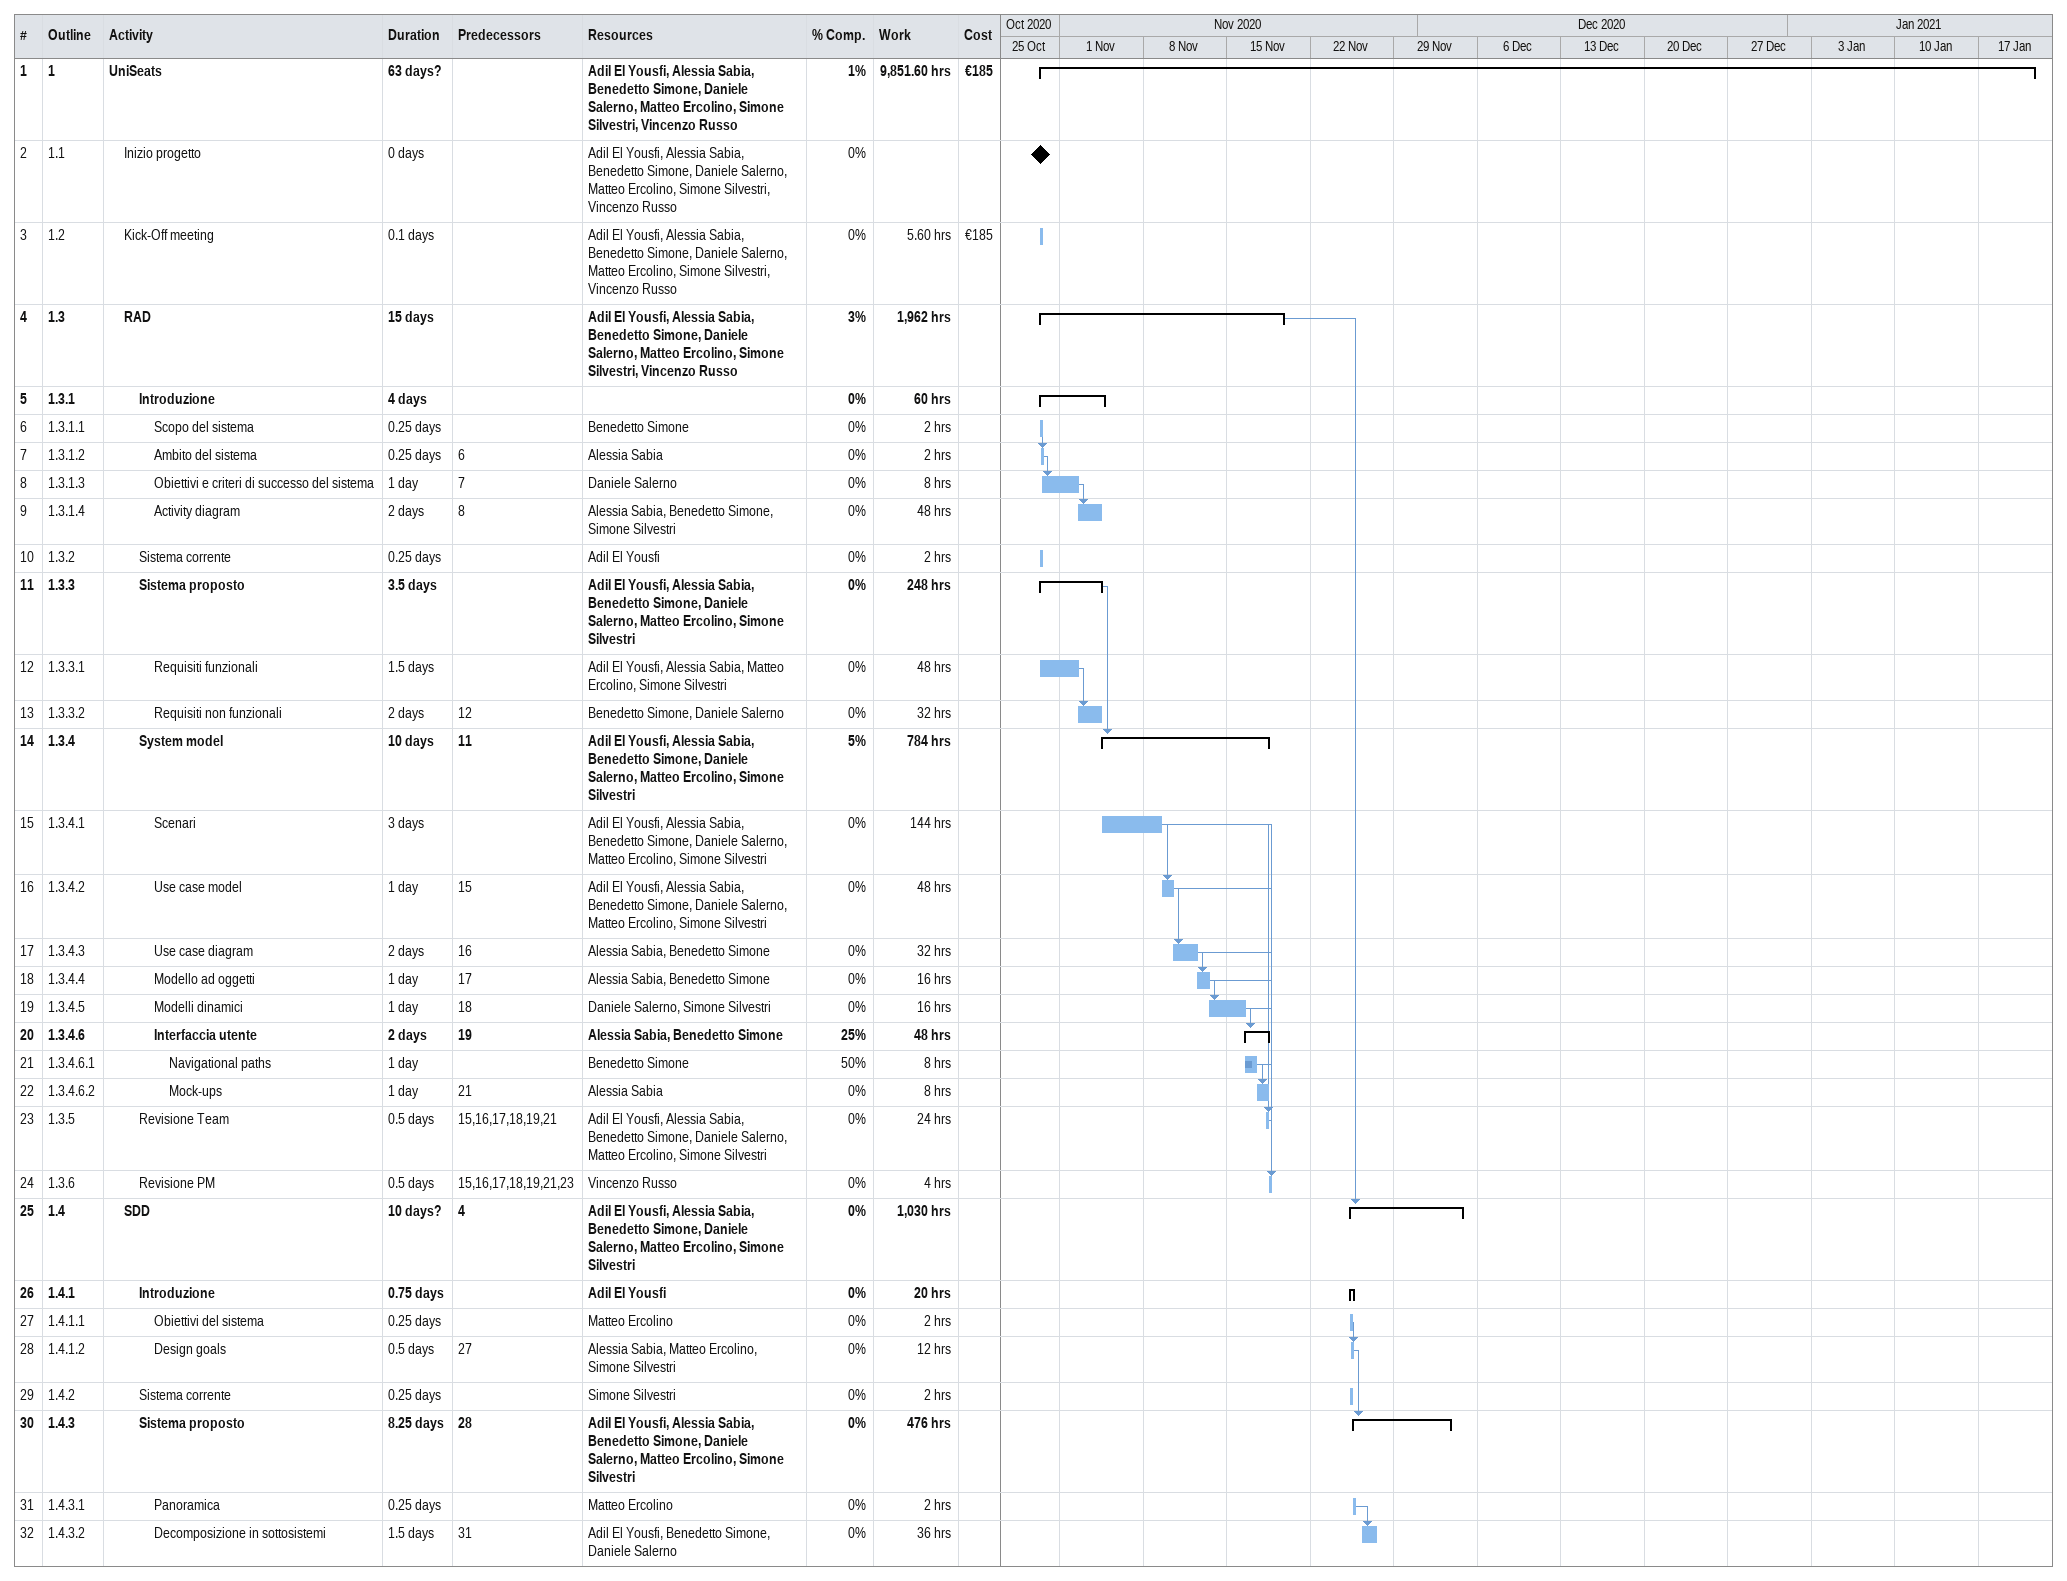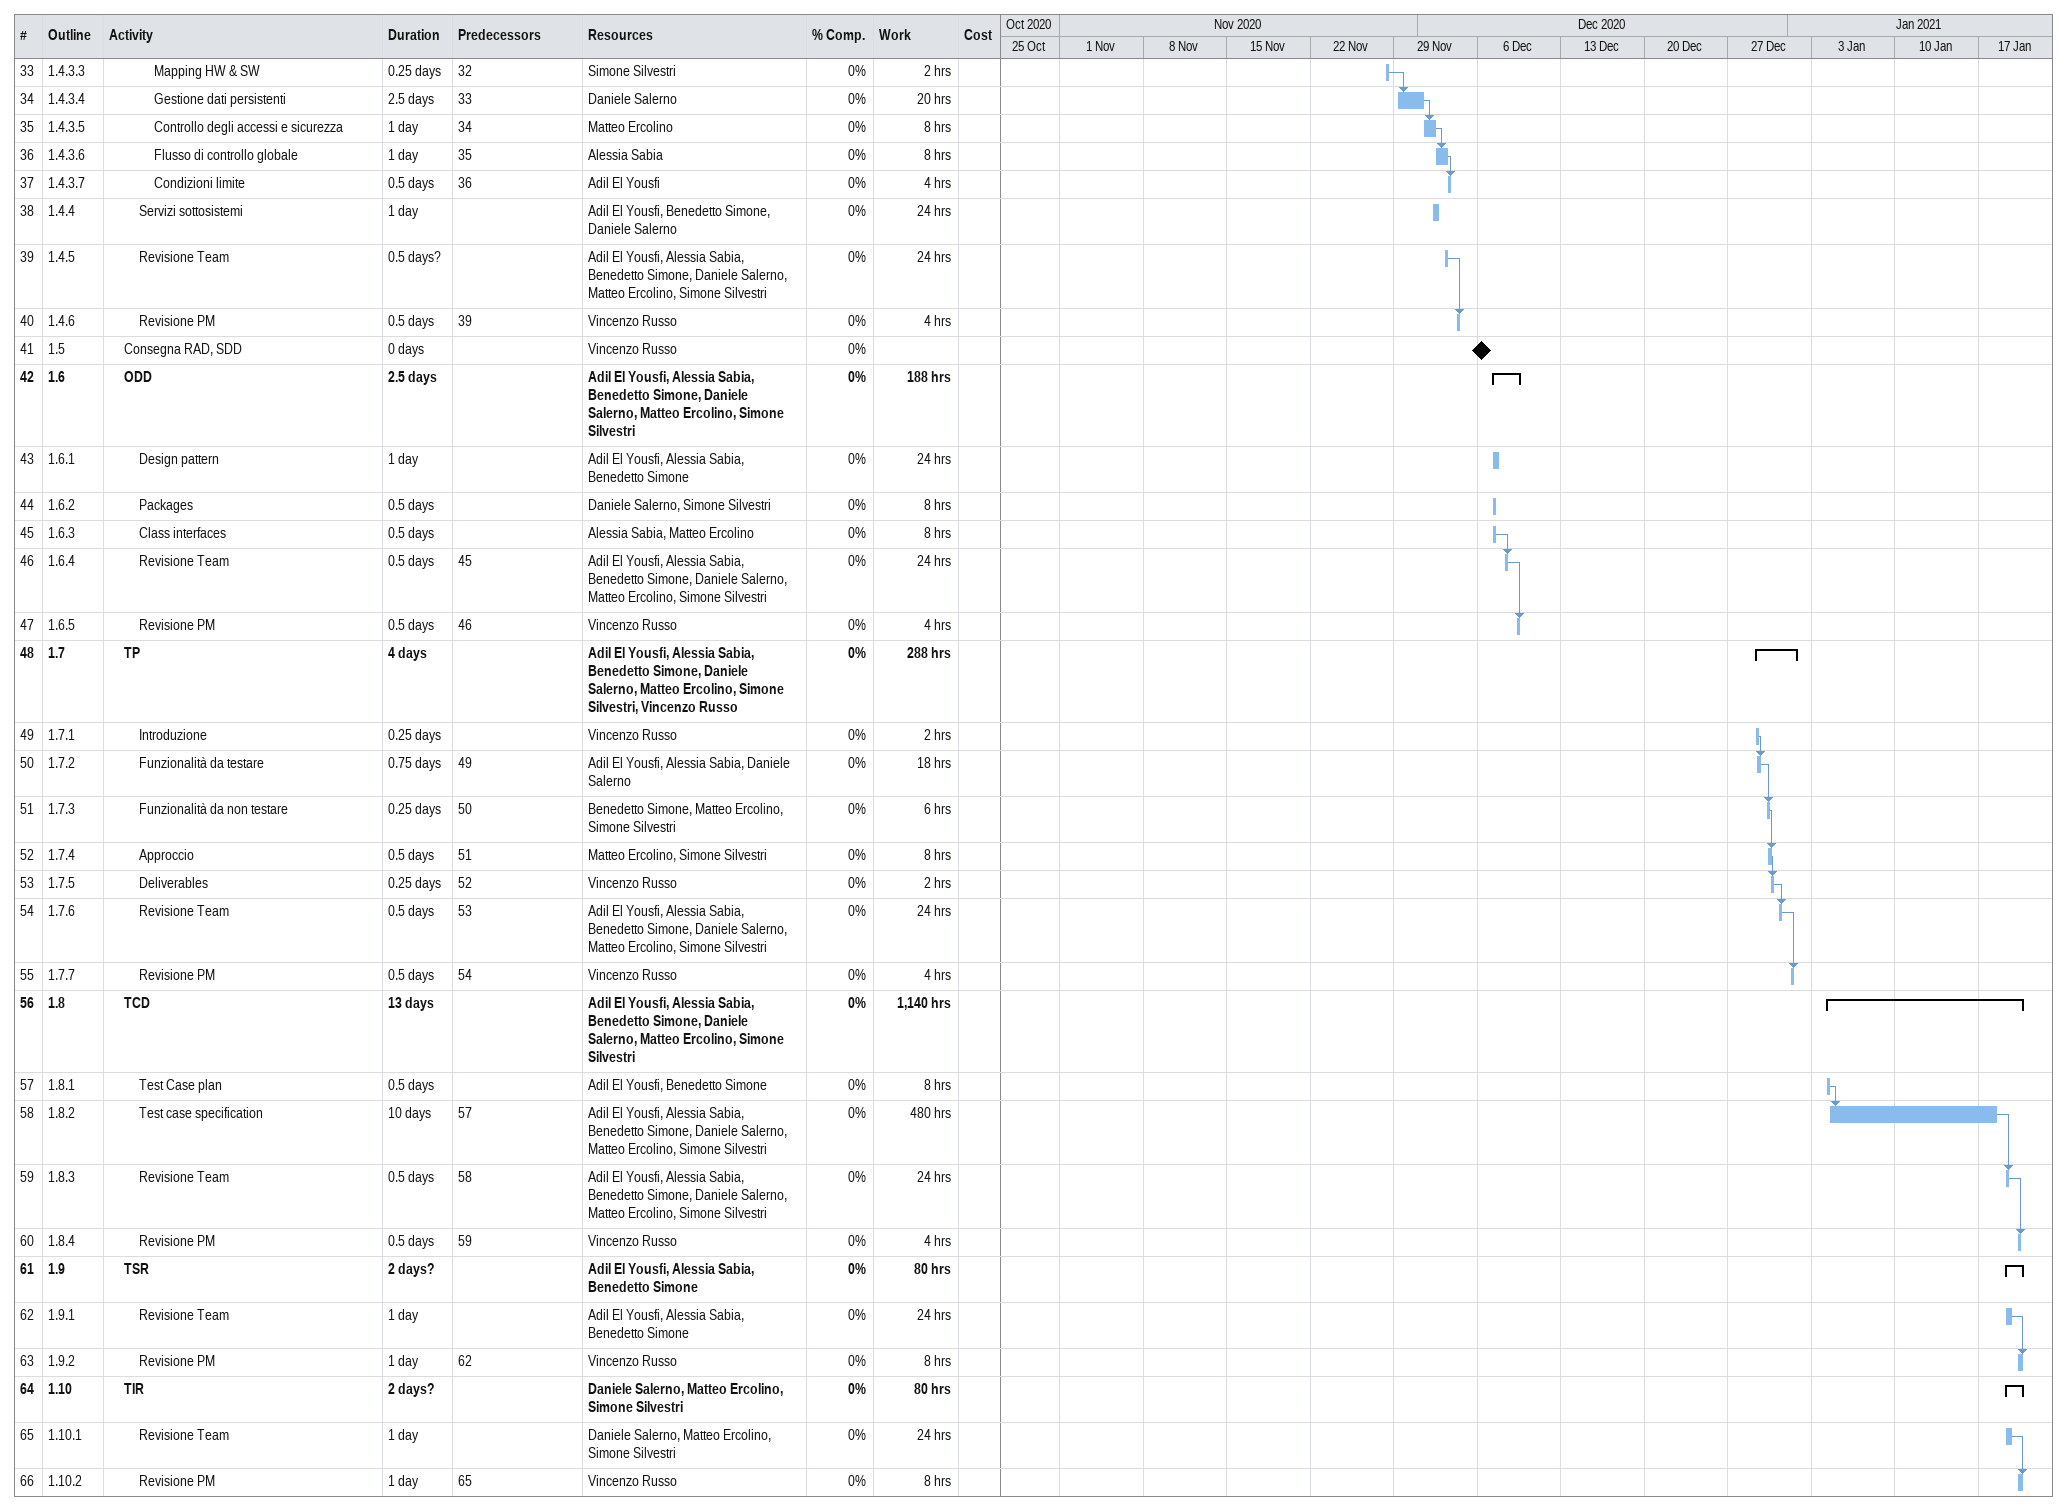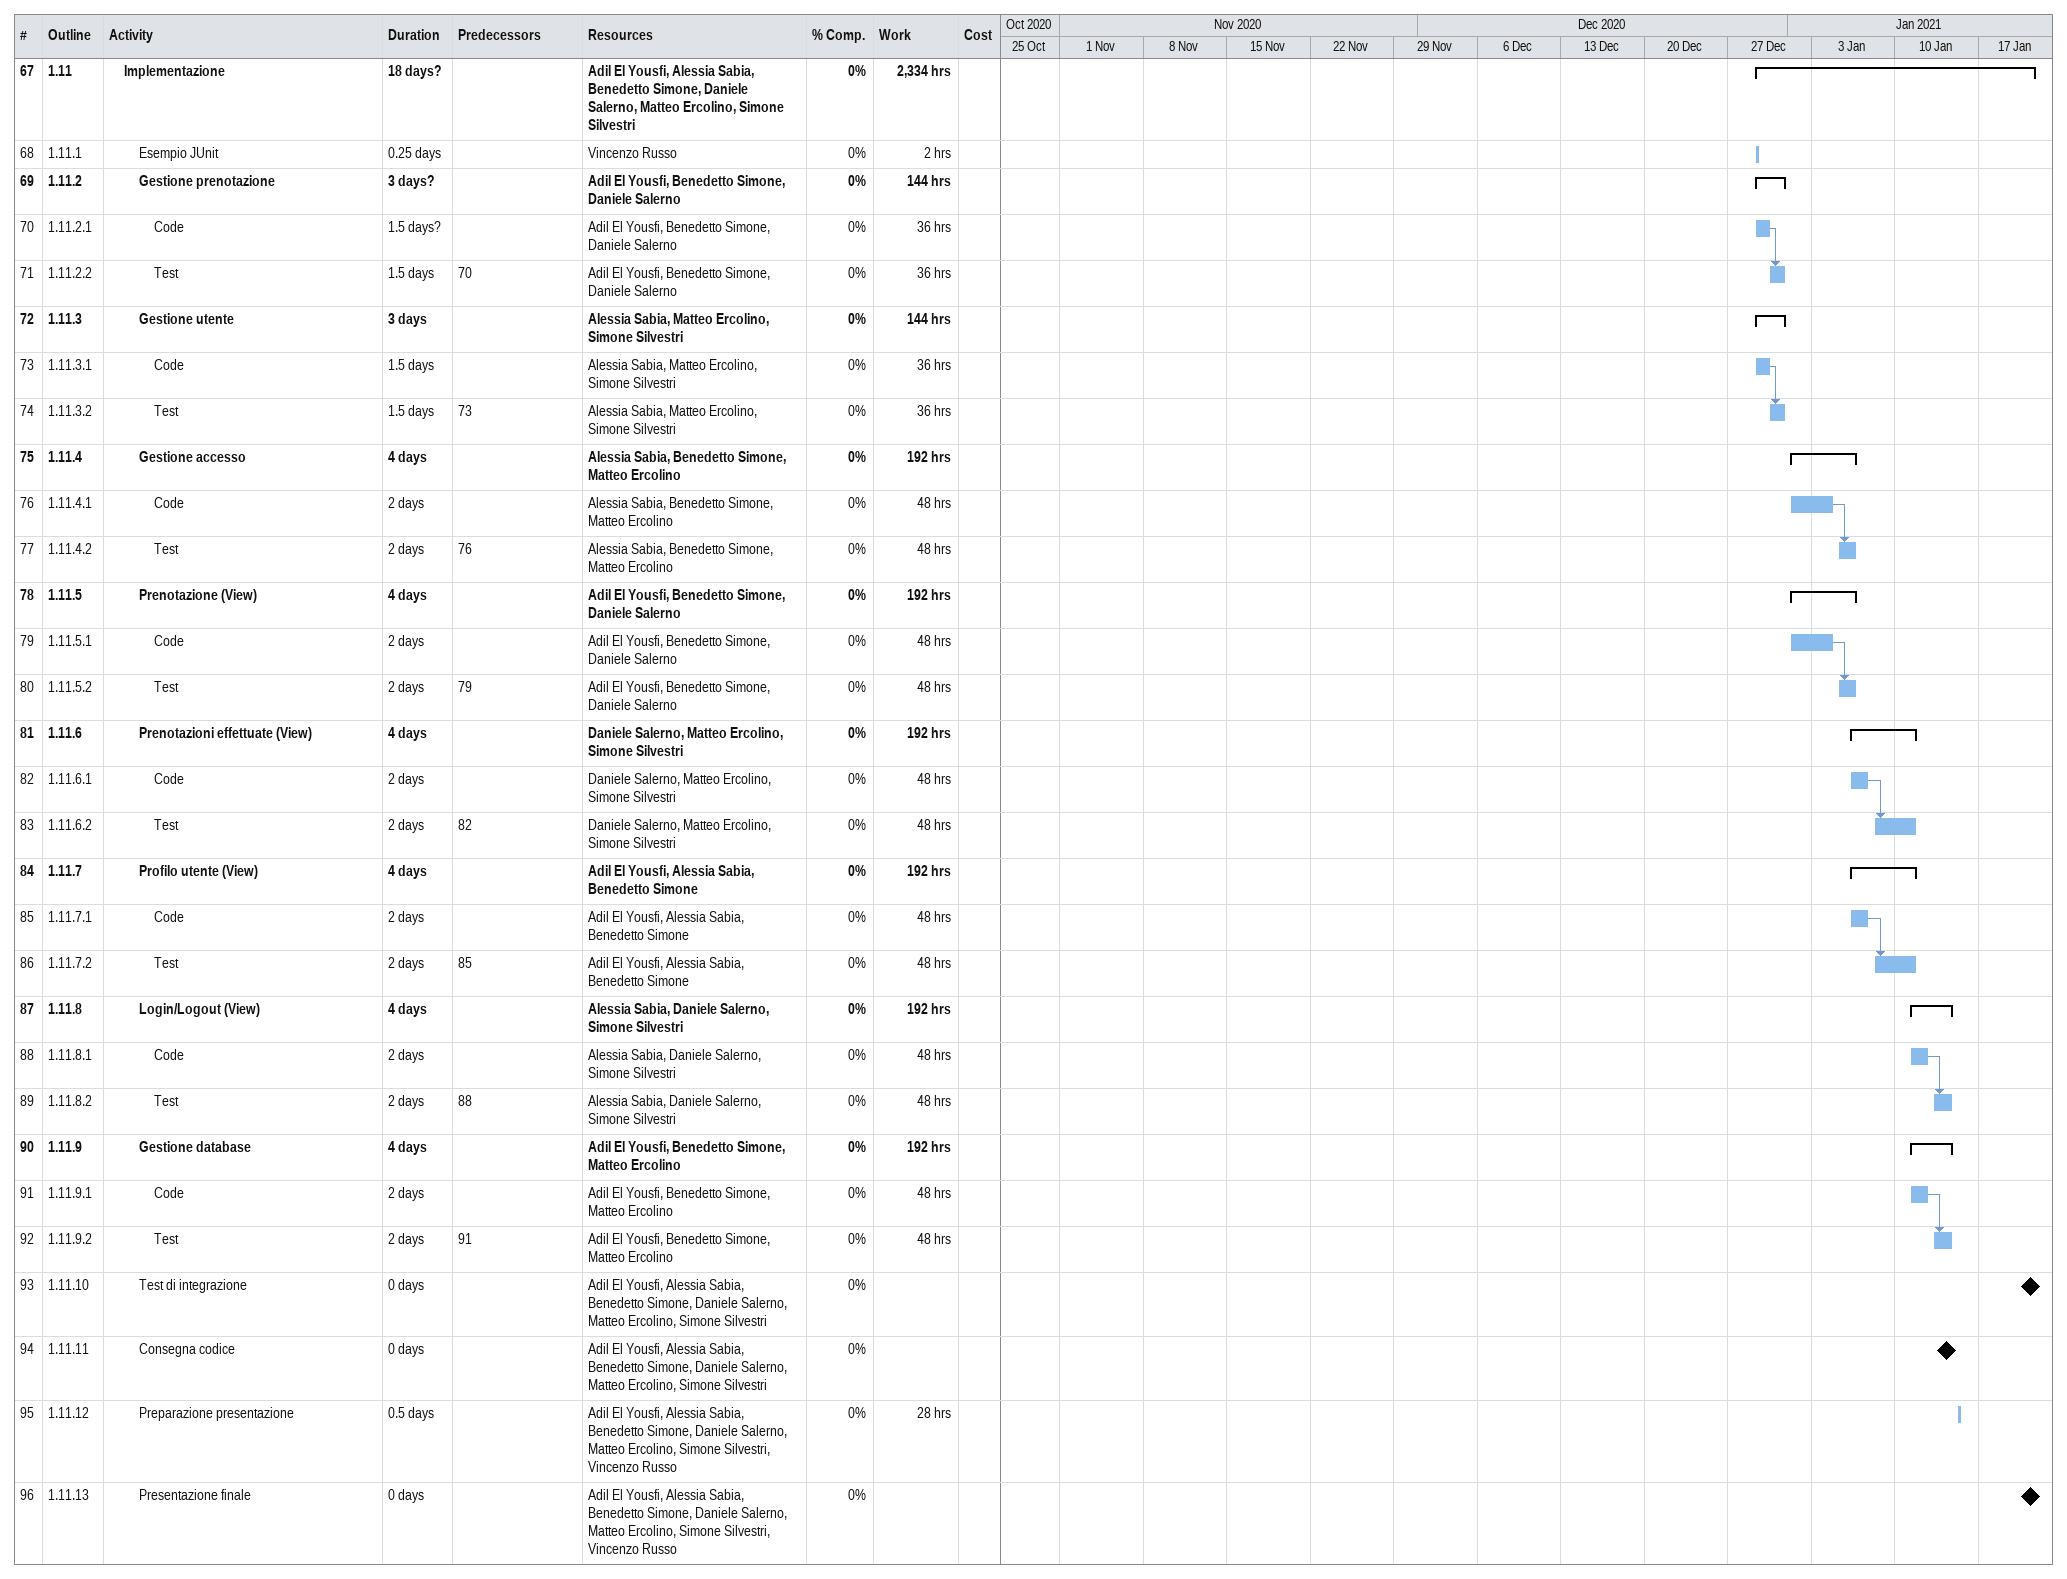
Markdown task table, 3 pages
| ID | WBS | Task | Duration | Start | Finish | Predecessors | Resources | % complete | Work (h) | Cost (€) |
|---|---|---|---|---|---|---|---|---|---|---|
| 1 | 1 | **UniSeats** | 63d? | 2020-10-30 | 2021-01-21 |  | Adil El Yousfi, Alessia Sabia, Benedetto Simone, Daniele Salerno, Matteo Ercolino, Simone Silvestri, Vincenzo Russo | 1 | 9851.60 | 185 |
| 2 | 1.1 | Inizio progetto | 0d | 2020-10-30 | 2020-10-30 |  | Adil El Yousfi, Alessia Sabia, Benedetto Simone, Daniele Salerno, Matteo Ercolino, Simone Silvestri, Vincenzo Russo | 0 |  |  |
| 3 | 1.2 | Kick-Off meeting | 0.1d | 2020-10-30 | 2020-10-30 |  | Adil El Yousfi, Alessia Sabia, Benedetto Simone, Daniele Salerno, Matteo Ercolino, Simone Silvestri, Vincenzo Russo | 0 | 5.60 | 185 |
| 4 | 1.3 | **RAD** | 15d | 2020-10-30 | 2020-11-19 |  | Adil El Yousfi, Alessia Sabia, Benedetto Simone, Daniele Salerno, Matteo Ercolino, Simone Silvestri, Vincenzo Russo | 3 | 1962 |  |
| 5 | 1.3.1 | **Introduzione** | 4d | 2020-10-30 | 2020-11-04 |  |  | 0 | 60 |  |
| 6 | 1.3.1.1 | Scopo del sistema | 0.25d | 2020-10-30 | 2020-10-30 |  | Benedetto Simone | 0 | 2 |  |
| 7 | 1.3.1.2 | Ambito del sistema | 0.25d | 2020-10-30 | 2020-10-30 | 6 | Alessia Sabia | 0 | 2 |  |
| 8 | 1.3.1.3 | Obiettivi e criteri di successo del sistema | 1d | 2020-10-30 | 2020-11-02 | 7 | Daniele Salerno | 0 | 8 |  |
| 9 | 1.3.1.4 | Activity diagram | 2d | 2020-11-02 | 2020-11-04 | 8 | Alessia Sabia, Benedetto Simone, Simone Silvestri | 0 | 48 |  |
| 10 | 1.3.2 | Sistema corrente | 0.25d | 2020-10-30 | 2020-10-30 |  | Adil El Yousfi | 0 | 2 |  |
| 11 | 1.3.3 | **Sistema proposto** | 3.5d | 2020-10-30 | 2020-11-04 |  | Adil El Yousfi, Alessia Sabia, Benedetto Simone, Daniele Salerno, Matteo Ercolino, Simone Silvestri | 0 | 248 |  |
| 12 | 1.3.3.1 | Requisiti funzionali | 1.5d | 2020-10-30 | 2020-11-02 |  | Adil El Yousfi, Alessia Sabia, Matteo Ercolino, Simone Silvestri | 0 | 48 |  |
| 13 | 1.3.3.2 | Requisiti non funzionali | 2d | 2020-11-02 | 2020-11-04 | 12 | Benedetto Simone, Daniele Salerno | 0 | 32 |  |
| 14 | 1.3.4 | **System model** | 10d | 2020-11-04 | 2020-11-18 | 11 | Adil El Yousfi, Alessia Sabia, Benedetto Simone, Daniele Salerno, Matteo Ercolino, Simone Silvestri | 5 | 784 |  |
| 15 | 1.3.4.1 | Scenari | 3d | 2020-11-04 | 2020-11-09 |  | Adil El Yousfi, Alessia Sabia, Benedetto Simone, Daniele Salerno, Matteo Ercolino, Simone Silvestri | 0 | 144 |  |
| 16 | 1.3.4.2 | Use case model | 1d | 2020-11-09 | 2020-11-10 | 15 | Adil El Yousfi, Alessia Sabia, Benedetto Simone, Daniele Salerno, Matteo Ercolino, Simone Silvestri | 0 | 48 |  |
| 17 | 1.3.4.3 | Use case diagram | 2d | 2020-11-10 | 2020-11-12 | 16 | Alessia Sabia, Benedetto Simone | 0 | 32 |  |
| 18 | 1.3.4.4 | Modello ad oggetti | 1d | 2020-11-12 | 2020-11-13 | 17 | Alessia Sabia, Benedetto Simone | 0 | 16 |  |
| 19 | 1.3.4.5 | Modelli dinamici | 1d | 2020-11-13 | 2020-11-16 | 18 | Daniele Salerno, Simone Silvestri | 0 | 16 |  |
| 20 | 1.3.4.6 | **Interfaccia utente** | 2d | 2020-11-16 | 2020-11-18 | 19 | Alessia Sabia, Benedetto Simone | 25 | 48 |  |
| 21 | 1.3.4.6.1 | Navigational paths | 1d | 2020-11-16 | 2020-11-17 |  | Benedetto Simone | 50 | 8 |  |
| 22 | 1.3.4.6.2 | Mock-ups | 1d | 2020-11-17 | 2020-11-18 | 21 | Alessia Sabia | 0 | 8 |  |
| 23 | 1.3.5 | Revisione Team | 0.5d | 2020-11-18 | 2020-11-18 | 15, 16, 17, 18, 19, 21 | Adil El Yousfi, Alessia Sabia, Benedetto Simone, Daniele Salerno, Matteo Ercolino, Simone Silvestri | 0 | 24 |  |
| 24 | 1.3.6 | Revisione PM | 0.5d | 2020-11-18 | 2020-11-18 | 15, 16, 17, 18, 19, 21, 23 | Vincenzo Russo | 0 | 4 |  |
| 25 | 1.4 | **SDD** | 10d? | 2020-11-25 | 2020-12-04 | 4 | Adil El Yousfi, Alessia Sabia, Benedetto Simone, Daniele Salerno, Matteo Ercolino, Simone Silvestri | 0 | 1030 |  |
| 26 | 1.4.1 | **Introduzione** | 0.75d | 2020-11-25 | 2020-11-25 |  | Adil El Yousfi | 0 | 20 |  |
| 27 | 1.4.1.1 | Obiettivi del sistema | 0.25d | 2020-11-25 | 2020-11-25 |  | Matteo Ercolino | 0 | 2 |  |
| 28 | 1.4.1.2 | Design goals | 0.5d | 2020-11-25 | 2020-11-25 | 27 | Alessia Sabia, Matteo Ercolino, Simone Silvestri | 0 | 12 |  |
| 29 | 1.4.2 | Sistema corrente | 0.25d | 2020-11-25 | 2020-11-25 |  | Simone Silvestri | 0 | 2 |  |
| 30 | 1.4.3 | **Sistema proposto** | 8.25d | 2020-11-25 | 2020-12-03 | 28 | Adil El Yousfi, Alessia Sabia, Benedetto Simone, Daniele Salerno, Matteo Ercolino, Simone Silvestri | 0 | 476 |  |
| 31 | 1.4.3.1 | Panoramica | 0.25d | 2020-11-25 | 2020-11-25 |  | Matteo Ercolino | 0 | 2 |  |
| 32 | 1.4.3.2 | Decomposizione in sottosistemi | 1.5d | 2020-11-26 | 2020-11-27 | 31 | Adil El Yousfi, Benedetto Simone, Daniele Salerno | 0 | 36 |  |
| 33 | 1.4.3.3 | Mapping HW & SW | 0.25d | 2020-11-28 | 2020-11-28 | 32 | Simone Silvestri | 0 | 2 |  |
| 34 | 1.4.3.4 | Gestione dati persistenti | 2.5d | 2020-11-29 | 2020-12-01 | 33 | Daniele Salerno | 0 | 20 |  |
| 35 | 1.4.3.5 | Controllo degli accessi e sicurezza | 1d | 2020-12-01 | 2020-12-02 | 34 | Matteo Ercolino | 0 | 8 |  |
| 36 | 1.4.3.6 | Flusso di controllo globale | 1d | 2020-12-02 | 2020-12-03 | 35 | Alessia Sabia | 0 | 8 |  |
| 37 | 1.4.3.7 | Condizioni limite | 0.5d | 2020-12-03 | 2020-12-03 | 36 | Adil El Yousfi | 0 | 4 |  |
| 38 | 1.4.4 | Servizi sottosistemi | 1d | 2020-12-02 | 2020-12-02 |  | Adil El Yousfi, Benedetto Simone, Daniele Salerno | 0 | 24 |  |
| 39 | 1.4.5 | Revisione Team | 0.5d? | 2020-12-03 | 2020-12-03 |  | Adil El Yousfi, Alessia Sabia, Benedetto Simone, Daniele Salerno, Matteo Ercolino, Simone Silvestri | 0 | 24 |  |
| 40 | 1.4.6 | Revisione PM | 0.5d | 2020-12-04 | 2020-12-04 | 39 | Vincenzo Russo | 0 | 4 |  |
| 41 | 1.5 | Consegna RAD, SDD | 0d | 2020-12-06 | 2020-12-06 |  | Vincenzo Russo | 0 |  |  |
| 42 | 1.6 | **ODD** | 2.5d | 2020-12-07 | 2020-12-09 |  | Adil El Yousfi, Alessia Sabia, Benedetto Simone, Daniele Salerno, Matteo Ercolino, Simone Silvestri | 0 | 188 |  |
| 43 | 1.6.1 | Design pattern | 1d | 2020-12-07 | 2020-12-07 |  | Adil El Yousfi, Alessia Sabia, Benedetto Simone | 0 | 24 |  |
| 44 | 1.6.2 | Packages | 0.5d | 2020-12-07 | 2020-12-07 |  | Daniele Salerno, Simone Silvestri | 0 | 8 |  |
| 45 | 1.6.3 | Class interfaces | 0.5d | 2020-12-07 | 2020-12-07 |  | Alessia Sabia, Matteo Ercolino | 0 | 8 |  |
| 46 | 1.6.4 | Revisione Team | 0.5d | 2020-12-08 | 2020-12-08 | 45 | Adil El Yousfi, Alessia Sabia, Benedetto Simone, Daniele Salerno, Matteo Ercolino, Simone Silvestri | 0 | 24 |  |
| 47 | 1.6.5 | Revisione PM | 0.5d | 2020-12-09 | 2020-12-09 | 46 | Vincenzo Russo | 0 | 4 |  |
| 48 | 1.7 | **TP** | 4d | 2020-12-29 | 2021-01-01 |  | Adil El Yousfi, Alessia Sabia, Benedetto Simone, Daniele Salerno, Matteo Ercolino, Simone Silvestri, Vincenzo Russo | 0 | 288 |  |
| 49 | 1.7.1 | Introduzione | 0.25d | 2020-12-29 | 2020-12-29 |  | Vincenzo Russo | 0 | 2 |  |
| 50 | 1.7.2 | Funzionalità da testare | 0.75d | 2020-12-29 | 2020-12-29 | 49 | Adil El Yousfi, Alessia Sabia, Daniele Salerno | 0 | 18 |  |
| 51 | 1.7.3 | Funzionalità da non testare | 0.25d | 2020-12-30 | 2020-12-30 | 50 | Benedetto Simone, Matteo Ercolino, Simone Silvestri | 0 | 6 |  |
| 52 | 1.7.4 | Approccio | 0.5d | 2020-12-30 | 2020-12-30 | 51 | Matteo Ercolino, Simone Silvestri | 0 | 8 |  |
| 53 | 1.7.5 | Deliverables | 0.25d | 2020-12-30 | 2020-12-30 | 52 | Vincenzo Russo | 0 | 2 |  |
| 54 | 1.7.6 | Revisione Team | 0.5d | 2020-12-31 | 2020-12-31 | 53 | Adil El Yousfi, Alessia Sabia, Benedetto Simone, Daniele Salerno, Matteo Ercolino, Simone Silvestri | 0 | 24 |  |
| 55 | 1.7.7 | Revisione PM | 0.5d | 2021-01-01 | 2021-01-01 | 54 | Vincenzo Russo | 0 | 4 |  |
| 56 | 1.8 | **TCD** | 13d | 2021-01-04 | 2021-01-20 |  | Adil El Yousfi, Alessia Sabia, Benedetto Simone, Daniele Salerno, Matteo Ercolino, Simone Silvestri | 0 | 1140 |  |
| 57 | 1.8.1 | Test Case plan | 0.5d | 2021-01-04 | 2021-01-04 |  | Adil El Yousfi, Benedetto Simone | 0 | 8 |  |
| 58 | 1.8.2 | Test case specification | 10d | 2021-01-04 | 2021-01-18 | 57 | Adil El Yousfi, Alessia Sabia, Benedetto Simone, Daniele Salerno, Matteo Ercolino, Simone Silvestri | 0 | 480 |  |
| 59 | 1.8.3 | Revisione Team | 0.5d | 2021-01-19 | 2021-01-19 | 58 | Adil El Yousfi, Alessia Sabia, Benedetto Simone, Daniele Salerno, Matteo Ercolino, Simone Silvestri | 0 | 24 |  |
| 60 | 1.8.4 | Revisione PM | 0.5d | 2021-01-20 | 2021-01-20 | 59 | Vincenzo Russo | 0 | 4 |  |
| 61 | 1.9 | **TSR** | 2d? | 2021-01-19 | 2021-01-20 |  | Adil El Yousfi, Alessia Sabia, Benedetto Simone | 0 | 80 |  |
| 62 | 1.9.1 | Revisione Team | 1d | 2021-01-19 | 2021-01-19 |  | Adil El Yousfi, Alessia Sabia, Benedetto Simone | 0 | 24 |  |
| 63 | 1.9.2 | Revisione PM | 1d | 2021-01-20 | 2021-01-20 | 62 | Vincenzo Russo | 0 | 8 |  |
| 64 | 1.10 | **TIR** | 2d? | 2021-01-19 | 2021-01-20 |  | Daniele Salerno, Matteo Ercolino, Simone Silvestri | 0 | 80 |  |
| 65 | 1.10.1 | Revisione Team | 1d | 2021-01-19 | 2021-01-19 |  | Daniele Salerno, Matteo Ercolino, Simone Silvestri | 0 | 24 |  |
| 66 | 1.10.2 | Revisione PM | 1d | 2021-01-20 | 2021-01-20 | 65 | Vincenzo Russo | 0 | 8 |  |
| 67 | 1.11 | **Implementazione** | 18d? | 2020-12-29 | 2021-01-21 |  | Adil El Yousfi, Alessia Sabia, Benedetto Simone, Daniele Salerno, Matteo Ercolino, Simone Silvestri | 0 | 2334 |  |
| 68 | 1.11.1 | Esempio JUnit | 0.25d | 2020-12-29 | 2020-12-29 |  | Vincenzo Russo | 0 | 2 |  |
| 69 | 1.11.2 | **Gestione prenotazione** | 3d? | 2020-12-29 | 2020-12-31 |  | Adil El Yousfi, Benedetto Simone, Daniele Salerno | 0 | 144 |  |
| 70 | 1.11.2.1 | Code | 1.5d? | 2020-12-29 | 2020-12-30 |  | Adil El Yousfi, Benedetto Simone, Daniele Salerno | 0 | 36 |  |
| 71 | 1.11.2.2 | Test | 1.5d | 2020-12-30 | 2020-12-31 | 70 | Adil El Yousfi, Benedetto Simone, Daniele Salerno | 0 | 36 |  |
| 72 | 1.11.3 | **Gestione utente** | 3d | 2020-12-29 | 2020-12-31 |  | Alessia Sabia, Matteo Ercolino, Simone Silvestri | 0 | 144 |  |
| 73 | 1.11.3.1 | Code | 1.5d | 2020-12-29 | 2020-12-30 |  | Alessia Sabia, Matteo Ercolino, Simone Silvestri | 0 | 36 |  |
| 74 | 1.11.3.2 | Test | 1.5d | 2020-12-30 | 2020-12-31 | 73 | Alessia Sabia, Matteo Ercolino, Simone Silvestri | 0 | 36 |  |
| 75 | 1.11.4 | **Gestione accesso** | 4d | 2021-01-01 | 2021-01-06 |  | Alessia Sabia, Benedetto Simone, Matteo Ercolino | 0 | 192 |  |
| 76 | 1.11.4.1 | Code | 2d | 2021-01-01 | 2021-01-04 |  | Alessia Sabia, Benedetto Simone, Matteo Ercolino | 0 | 48 |  |
| 77 | 1.11.4.2 | Test | 2d | 2021-01-05 | 2021-01-06 | 76 | Alessia Sabia, Benedetto Simone, Matteo Ercolino | 0 | 48 |  |
| 78 | 1.11.5 | **Prenotazione (View)** | 4d | 2021-01-01 | 2021-01-06 |  | Adil El Yousfi, Benedetto Simone, Daniele Salerno | 0 | 192 |  |
| 79 | 1.11.5.1 | Code | 2d | 2021-01-01 | 2021-01-04 |  | Adil El Yousfi, Benedetto Simone, Daniele Salerno | 0 | 48 |  |
| 80 | 1.11.5.2 | Test | 2d | 2021-01-05 | 2021-01-06 | 79 | Adil El Yousfi, Benedetto Simone, Daniele Salerno | 0 | 48 |  |
| 81 | 1.11.6 | **Prenotazioni effettuate (View)** | 4d | 2021-01-06 | 2021-01-11 |  | Daniele Salerno, Matteo Ercolino, Simone Silvestri | 0 | 192 |  |
| 82 | 1.11.6.1 | Code | 2d | 2021-01-06 | 2021-01-07 |  | Daniele Salerno, Matteo Ercolino, Simone Silvestri | 0 | 48 |  |
| 83 | 1.11.6.2 | Test | 2d | 2021-01-08 | 2021-01-11 | 82 | Daniele Salerno, Matteo Ercolino, Simone Silvestri | 0 | 48 |  |
| 84 | 1.11.7 | **Profilo utente (View)** | 4d | 2021-01-06 | 2021-01-11 |  | Adil El Yousfi, Alessia Sabia, Benedetto Simone | 0 | 192 |  |
| 85 | 1.11.7.1 | Code | 2d | 2021-01-06 | 2021-01-07 |  | Adil El Yousfi, Alessia Sabia, Benedetto Simone | 0 | 48 |  |
| 86 | 1.11.7.2 | Test | 2d | 2021-01-08 | 2021-01-11 | 85 | Adil El Yousfi, Alessia Sabia, Benedetto Simone | 0 | 48 |  |
| 87 | 1.11.8 | **Login/Logout (View)** | 4d | 2021-01-11 | 2021-01-14 |  | Alessia Sabia, Daniele Salerno, Simone Silvestri | 0 | 192 |  |
| 88 | 1.11.8.1 | Code | 2d | 2021-01-11 | 2021-01-12 |  | Alessia Sabia, Daniele Salerno, Simone Silvestri | 0 | 48 |  |
| 89 | 1.11.8.2 | Test | 2d | 2021-01-13 | 2021-01-14 | 88 | Alessia Sabia, Daniele Salerno, Simone Silvestri | 0 | 48 |  |
| 90 | 1.11.9 | **Gestione database** | 4d | 2021-01-11 | 2021-01-14 |  | Adil El Yousfi, Benedetto Simone, Matteo Ercolino | 0 | 192 |  |
| 91 | 1.11.9.1 | Code | 2d | 2021-01-11 | 2021-01-12 |  | Adil El Yousfi, Benedetto Simone, Matteo Ercolino | 0 | 48 |  |
| 92 | 1.11.9.2 | Test | 2d | 2021-01-13 | 2021-01-14 | 91 | Adil El Yousfi, Benedetto Simone, Matteo Ercolino | 0 | 48 |  |
| 93 | 1.11.10 | Test di integrazione | 0d | 2021-01-21 | 2021-01-21 |  | Adil El Yousfi, Alessia Sabia, Benedetto Simone, Daniele Salerno, Matteo Ercolino, Simone Silvestri | 0 |  |  |
| 94 | 1.11.11 | Consegna codice | 0d | 2021-01-14 | 2021-01-14 |  | Adil El Yousfi, Alessia Sabia, Benedetto Simone, Daniele Salerno, Matteo Ercolino, Simone Silvestri | 0 |  |  |
| 95 | 1.11.12 | Preparazione presentazione | 0.5d | 2021-01-15 | 2021-01-15 |  | Adil El Yousfi, Alessia Sabia, Benedetto Simone, Daniele Salerno, Matteo Ercolino, Simone Silvestri, Vincenzo Russo | 0 | 28 |  |
| 96 | 1.11.13 | Presentazione finale | 0d | 2021-01-21 | 2021-01-21 |  | Adil El Yousfi, Alessia Sabia, Benedetto Simone, Daniele Salerno, Matteo Ercolino, Simone Silvestri, Vincenzo Russo | 0 |  |  |
